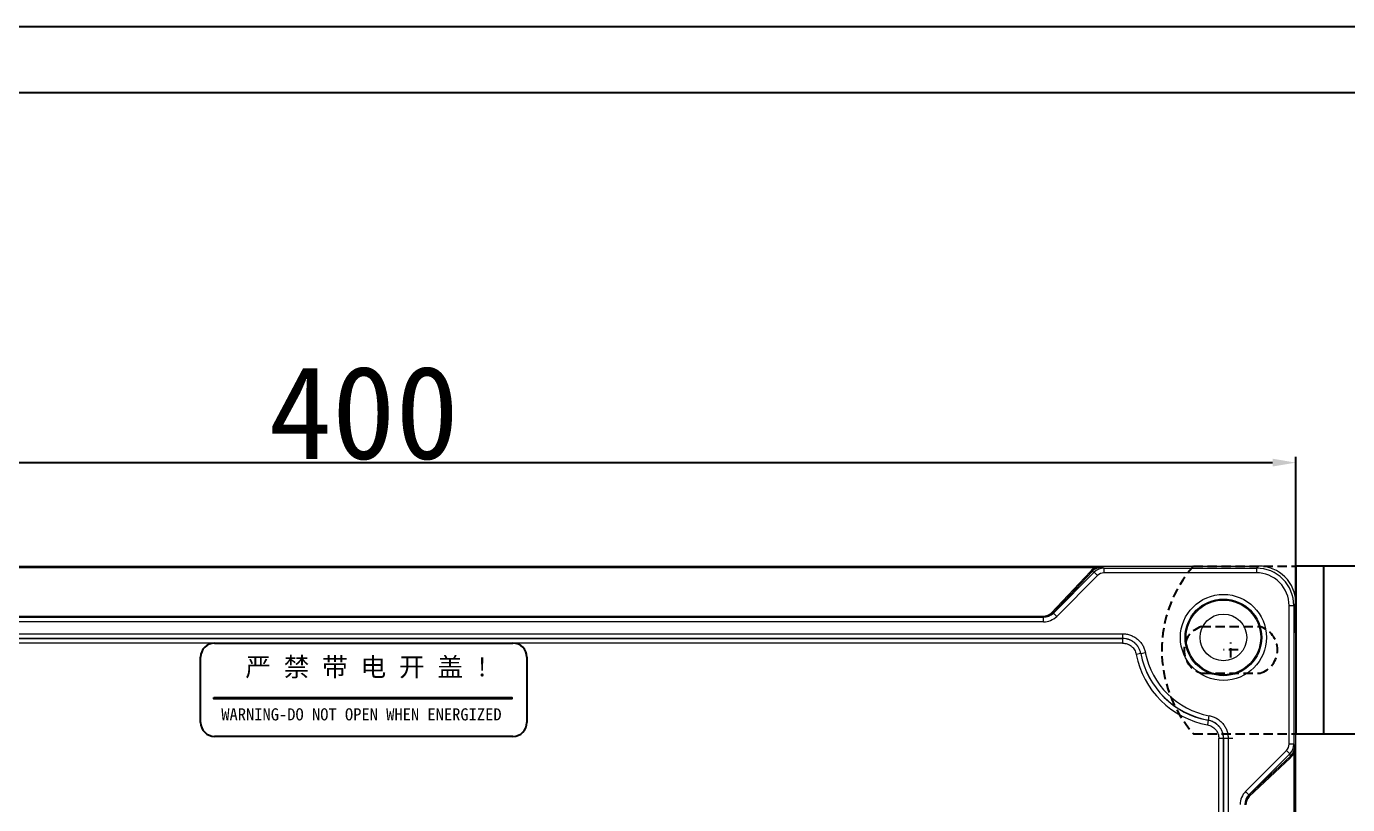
# Model space of a CAD drawing. Header units: millimetres. Extents: x 3916 to 6020, y 1867 to 2649.
# Drawn here: x 5193.3 to 5476.7, y 2482.3 to 2649.2 of the extents above; entities that cross this region are included whole.
import ezdxf

# ---------------------------------------------------------------- set-up
doc = ezdxf.new("R2010")
doc.units = ezdxf.units.MM
doc.linetypes.add('ACAD_ISO02W100', pattern=[15, 12, -3])
doc.linetypes.add('虚线', pattern=[3, 2, -1])
doc.layers.add('16', color=7, linetype='Continuous', lineweight=18)
doc.styles.add('宋体', font='')
doc.styles.get('宋体').set_extended_font_data('SimSun')
doc.dimstyles.new('尺寸标注', dxfattribs={"dimtxt": 20, "dimasz": 5, "dimexe": 1.25, "dimexo": 1, "dimtad": 1, "dimdec": 0, "dimdsep": 46, "dimtxsty": '宋体', "dimcen": 2.5, "dimclrd": 1, "dimclre": 1, "dimclrt": 1, "dimadec": 0, "dimazin": 0, "dimtfac": 1, "dimtdec": 0, "dimtmove": 0, "dimatfit": 3, "dimfxl": 0, "dimarcsym": 0})

# ---------------------------------------------------------------- blocks, each defined once
blk = doc.blocks.new('*D55')
at = {"color": 1, "linetype": 'Continuous', "lineweight": -2, "transparency": 16777216}
for p, q in [((5065.71, 2509.69), (5065.71, 2556.89)), ((5465.65, 2519.16), (5465.65, 2556.89))]:
    blk.add_line(p, q, dxfattribs=at)
at = {"color": 1, "lineweight": -2, "transparency": 16777216}
blk.add_line((5070.71, 2555.64), (5460.65, 2555.64), dxfattribs=at)
at = {"color": 1, "transparency": 16777216}
for points in [[(5070.71, 2556.48), (5070.71, 2554.81), (5065.71, 2555.64)], [(5460.65, 2556.48), (5460.65, 2554.81), (5465.65, 2555.64)]]:
    blk.add_solid(points, dxfattribs=at)
at = {"layer": 'Defpoints', "color": 0, "transparency": 16777216}
for p in [(5465.65, 2555.64), (5465.65, 2518.16), (5065.71, 2508.69)]:
    blk.add_point(p, dxfattribs=at)
at = {"color": 1, "transparency": 16777216, "insert": (5265.68, 2566.27), "char_height": 20, "attachment_point": 5, "style": '宋体'}
blk.add_mtext('400', dxfattribs=at)
blk = doc.blocks.new('LX300400')
at = {"layer": '16'}
for p, q in [((-345.43, 19915.44), (38.52, 19915.44)), ((-311.76, 19915.19), (4.84, 19915.19)), ((3.45, 19915.03), (-310.37, 19915.03)), ((2.43, 19914.29), (-5.92, 19905.43)), ((-5.57, 19905.42), (2.78, 19914.28)), ((3.24, 19914.1), (-5.51, 19905.35)), ((-4.8, 19904.64), (3.94, 19913.4)), ((2.78, 19914.28), (3.24, 19914.1)), ((3.94, 19913.4), (3.24, 19914.1)), ((5.36, 19914.98), (4.84, 19915.19)), ((5.36, 19913.98), (5.36, 19914.98)), ((5.36, 19914.98), (38.03, 19914.98)), ((38.03, 19913.98), (5.36, 19913.98)), ((38.03, 19914.98), (38.03, 19913.98)), ((38.52, 19915.44), (38.06, 19914.98)), ((46.48, 19907.4), (46.52, 19907.44)), ((46.52, 19623.49), (46.52, 19907.44)), ((-299.25, 19904.67), (-7.67, 19904.67)), ((-7.67, 19904.67), (-7.67, 19904.52)), ((-5.51, 19905.35), (-5.57, 19905.42)), ((-4.8, 19904.64), (-5.51, 19905.35)), ((45.06, 19877.27), (45.06, 19906.96)), ((46.06, 19906.95), (46.06, 19877.27)), ((-299.28, 19904.47), (-7.63, 19904.47)), ((-7.63, 19903.47), (-299.28, 19903.47)), ((-7.67, 19904.52), (-299.25, 19904.52)), ((-7.67, 19904.52), (-7.63, 19904.47)), ((-7.63, 19903.47), (-7.63, 19904.47)), ((-316.26, 19900.91), (9.35, 19900.91)), ((9.35, 19899.91), (-316.26, 19899.91)), ((-316.25, 19899.89), (9.33, 19899.89)), ((9.33, 19898.9), (-316.25, 19898.9)), ((9.33, 19899.89), (9.33, 19898.9)), ((9.35, 19899.91), (9.35, 19900.91)), ((13.23, 19896.69), (12.25, 19896.5)), ((13.24, 19896.7), (14.22, 19896.89)), ((27.72, 19882.36), (27.54, 19881.38)), ((27.73, 19882.37), (27.91, 19883.35)), ((29.98, 19652.47), (29.98, 19878.46)), ((30.97, 19878.46), (29.98, 19878.46)), ((30.97, 19878.46), (30.97, 19652.47)), ((32.99, 19878.47), (30.99, 19878.47)), ((30.99, 19652.45), (30.99, 19878.47)), ((31.99, 19878.47), (31.99, 19652.45)), ((45.06, 19877.27), (46.06, 19877.27)), ((46.06, 19877.27), (46.27, 19876.75)), ((46.27, 19876.75), (46.27, 19654.18)), ((35.72, 19867.1), (44.48, 19875.85)), ((45.18, 19875.14), (36.43, 19866.4)), ((36.5, 19866.34), (45.36, 19874.69)), ((45.37, 19874.33), (36.51, 19865.99)), ((44.48, 19875.85), (45.18, 19875.14)), ((45.36, 19874.69), (45.18, 19875.14)), ((46.11, 19655.57), (46.11, 19875.36)), ((35.72, 19867.1), (36.43, 19866.4)), ((36.43, 19866.4), (36.5, 19866.34))]:
    blk.add_line(p, q, dxfattribs=at)
for radius in [9.22, 8.22, 8, 5]:
    blk.add_circle((30.96, 19900.13), radius, dxfattribs=at)
for radius, start, end in [(19.06, 190.9992, 259.669), (18.07, 190.9992, 259.669), (18.05, 190.9665, 259.7021), (17.06, 190.9665, 259.7021)]:
    blk.add_arc((30.96, 19900.13), radius, start, end, dxfattribs=at)
for centre, major_axis, ratio, start_param, end_param in [((5.01, 19911.78), (2.09, -2.95), 0.955888, 2.9636, 3.331457), ((2.43, 19914.64), (0.364, -0.343), 0.566149, 5.202206, 6.230789), ((5.01, 19912.12), (1.81, -2.53), 0.948739, 2.96372, 3.331577), ((5.36, 19911.98), (2.79, -1.11), 0.999632, 1.951618, 2.737358), ((3.45, 19915.37), (0.209, -0.454), 0.366677, 5.385578, 6.247018), ((5.36, 19911.98), (-1.86, 0.74), 0.998897, 5.09321, 5.878951), ((38.06, 19906.98), (-5.66, -5.66), 0.999772, 2.352781, 3.930404), ((38.06, 19906.98), (-4.95, -4.95), 0.999695, 2.352781, 3.930913), ((38.51, 19907.43), (-5.66, -5.66), 0.999695, 2.356347, 3.926839), ((-7.73, 19907.26), (0.85, -2.45), 0.958263, 5.961349, 6.746481), ((-7.73, 19907.6), (1.01, -2.93), 0.965117, 5.961615, 6.746747), ((-7.63, 19907.47), (1.8, -2.4), 0.998416, 5.640123, 6.425254), ((-7.63, 19907.47), (2.4, -3.2), 0.999049, 5.640123, 6.425254), ((-5.92, 19905.78), (0.364, -0.343), 0.566149, 5.202206, 6.230789), ((43.06, 19877.27), (0.74, -1.86), 0.998897, 0.404234, 1.189975), ((43.06, 19877.27), (1.11, -2.79), 0.999632, 0.404234, 1.189975), ((45.72, 19874.33), (-0.343, 0.364), 0.566149, 0.052396, 1.08098), ((43.2, 19876.92), (2.53, -1.81), 0.948739, 6.093201, 6.461058), ((42.86, 19876.92), (2.95, -2.09), 0.955888, 6.093321, 6.461178), ((46.45, 19875.36), (-0.454, 0.209), 0.366677, 0.036168, 0.897607), ((38.55, 19864.27), (-3.2, 2.4), 0.999049, 6.141116, 6.926248), ((38.55, 19864.27), (2.4, -1.8), 0.998416, 2.999524, 3.784655), ((38.68, 19864.17), (2.93, -1.01), 0.965117, 2.678031, 3.463163), ((38.34, 19864.17), (2.45, -0.85), 0.958263, 2.678297, 3.463429), ((36.85, 19865.99), (-0.343, 0.364), 0.566149, 0.052396, 1.08098)]:
    blk.add_ellipse(centre, major_axis=major_axis, ratio=ratio, start_param=start_param, end_param=end_param, dxfattribs=at)
for points, knots in [([(4.84, 19915.19), (4.81, 19915.19), (4.78, 19915.19), (4.73, 19915.19), (4.64, 19915.18), (4.55, 19915.18), (4.38, 19915.17), (4.26, 19915.16), (4.03, 19915.14), (3.91, 19915.12), (3.68, 19915.08), (3.57, 19915.06), (3.45, 19915.03)], [0, 0, 0, 0, 4694.188349, 4694.188349, 9388.376698, 18776.753397, 18776.753397, 37553.506793, 37553.506793, 56330.26019, 56330.26019, 75107.013587, 75107.013587, 75107.013587, 75107.013587]), ([(3.66, 19914.92), (3.75, 19914.96), (3.85, 19915), (4.05, 19915.07), (4.15, 19915.1), (4.34, 19915.14), (4.44, 19915.16), (4.59, 19915.18), (4.64, 19915.18), (4.72, 19915.18), (4.74, 19915.19), (4.79, 19915.19), (4.82, 19915.19), (4.84, 19915.19)], [0, 0, 0, 0, 18776.19701, 18776.19701, 37552.394019, 37552.394019, 56328.591029, 56328.591029, 65716.689533, 65716.689533, 70410.738786, 70410.738786, 75104.788038, 75104.788038, 75104.788038, 75104.788038]), ([(13.23, 19896.69), (13.18, 19896.91), (13.12, 19897.13), (13, 19897.45), (12.95, 19897.56), (12.85, 19897.76), (12.8, 19897.86), (12.62, 19898.15), (12.49, 19898.34), (12.27, 19898.6), (12.19, 19898.68), (12.03, 19898.84), (11.86, 19898.99), (11.68, 19899.13), (11.49, 19899.26), (11.39, 19899.32), (11.09, 19899.49), (10.89, 19899.58), (10.57, 19899.7), (10.46, 19899.73), (10.24, 19899.79), (10.13, 19899.82), (9.79, 19899.87), (9.56, 19899.89), (9.33, 19899.89)], [0, 0, 0, 0, 17871.409631, 17871.409631, 26807.114447, 26807.114447, 35742.819263, 35742.819263, 53614.228894, 53614.228894, 62549.93371, 62549.93371, 71485.638525, 80421.343341, 80421.343341, 89357.048157, 89357.048157, 107228.457788, 107228.457788, 116164.162604, 116164.162604, 125099.867419, 125099.867419, 142971.277051, 142971.277051, 142971.277051, 142971.277051]), ([(9.33, 19898.9), (9.51, 19898.9), (9.68, 19898.88), (10.01, 19898.83), (10.18, 19898.78), (10.5, 19898.67), (10.65, 19898.6), (10.95, 19898.43), (11.09, 19898.33), (11.29, 19898.17), (11.35, 19898.11), (11.47, 19897.99), (11.53, 19897.93), (11.7, 19897.73), (11.8, 19897.6), (11.97, 19897.3), (12.05, 19897.15), (12.17, 19896.83), (12.22, 19896.67), (12.25, 19896.5)], [0, 0, 0, 0, 13388.65679, 13388.65679, 26777.31358, 26777.31358, 40165.97037, 40165.97037, 53554.62716, 53554.62716, 60248.955554, 60248.955554, 66943.283949, 66943.283949, 80331.940739, 80331.940739, 93720.597529, 93720.597529, 107109.254319, 107109.254319, 107109.254319, 107109.254319]), ([(9.35, 19900.91), (9.63, 19900.91), (9.92, 19900.88), (10.34, 19900.81), (10.48, 19900.78), (10.75, 19900.71), (10.89, 19900.66), (11.3, 19900.52), (11.55, 19900.4), (11.92, 19900.19), (12.05, 19900.11), (12.28, 19899.95), (12.39, 19899.86), (12.73, 19899.59), (12.93, 19899.39), (13.21, 19899.07), (13.3, 19898.95), (13.46, 19898.72), (13.54, 19898.6), (13.76, 19898.23), (13.88, 19897.97), (14.08, 19897.45), (14.16, 19897.17), (14.22, 19896.89)], [0, 0, 0, 0, 16232.74918, 16232.74918, 24349.123769, 24349.123769, 32465.498359, 32465.498359, 48698.247539, 48698.247539, 56814.622128, 56814.622128, 64930.996718, 64930.996718, 81163.745898, 81163.745898, 89280.120487, 89280.120487, 97396.495077, 97396.495077, 113629.244257, 113629.244257, 129861.993436, 129861.993436, 129861.993436, 129861.993436]), ([(13.24, 19896.7), (13.2, 19896.93), (13.13, 19897.14), (12.97, 19897.57), (12.87, 19897.77), (12.7, 19898.07), (12.64, 19898.17), (12.5, 19898.35), (12.43, 19898.44), (12.21, 19898.7), (12.05, 19898.86), (11.78, 19899.08), (11.69, 19899.15), (11.5, 19899.28), (11.41, 19899.34), (11.11, 19899.51), (10.91, 19899.6), (10.47, 19899.76), (10.25, 19899.81), (9.8, 19899.89), (9.58, 19899.91), (9.35, 19899.91)], [0, 0, 0, 0, 15031.679837, 15031.679837, 30063.359675, 30063.359675, 37579.199593, 37579.199593, 45095.039512, 45095.039512, 60126.719349, 60126.719349, 67642.559268, 67642.559268, 75158.399186, 75158.399186, 90190.079024, 90190.079024, 105221.758861, 105221.758861, 120253.438698, 120253.438698, 120253.438698, 120253.438698]), ([(30.97, 19878.46), (30.97, 19878.69), (30.95, 19878.92), (30.89, 19879.26), (30.87, 19879.37), (30.81, 19879.59), (30.77, 19879.7), (30.66, 19880.03), (30.56, 19880.23), (30.39, 19880.53), (30.33, 19880.63), (30.2, 19880.82), (30.06, 19881), (29.9, 19881.17), (29.74, 19881.33), (29.65, 19881.41), (29.39, 19881.64), (29.21, 19881.77), (28.81, 19882), (28.6, 19882.1), (28.17, 19882.26), (27.95, 19882.32), (27.72, 19882.36)], [0, 0, 0, 0, 16153.731594, 16153.731594, 24230.597392, 24230.597392, 32307.463189, 32307.463189, 48461.194783, 48461.194783, 56538.06058, 56538.06058, 64614.926378, 72691.792175, 72691.792175, 80768.657972, 80768.657972, 96922.389566, 96922.389566, 113076.121161, 113076.121161, 129229.852755, 129229.852755, 129229.852755, 129229.852755]), ([(30.99, 19878.47), (30.99, 19878.59), (30.99, 19878.7), (30.97, 19878.93), (30.95, 19879.05), (30.89, 19879.39), (30.83, 19879.61), (30.72, 19879.93), (30.67, 19880.04), (30.57, 19880.25), (30.52, 19880.35), (30.35, 19880.65), (30.22, 19880.84), (30, 19881.1), (29.92, 19881.19), (29.76, 19881.35), (29.67, 19881.43), (29.41, 19881.65), (29.22, 19881.78), (28.92, 19881.96), (28.82, 19882.01), (28.61, 19882.11), (28.51, 19882.15), (28.18, 19882.27), (27.96, 19882.33), (27.73, 19882.37)], [0, 0, 0, 0, 8894.540505, 8894.540505, 17789.08101, 17789.08101, 35578.162019, 35578.162019, 44472.702524, 44472.702524, 53367.243029, 53367.243029, 71156.324039, 71156.324039, 80050.864543, 80050.864543, 88945.405048, 88945.405048, 106734.486058, 106734.486058, 115629.026563, 115629.026563, 124523.567067, 124523.567067, 142312.648077, 142312.648077, 142312.648077, 142312.648077]), ([(27.91, 19883.35), (28.2, 19883.3), (28.47, 19883.23), (28.88, 19883.08), (29.01, 19883.02), (29.27, 19882.9), (29.4, 19882.83), (29.77, 19882.61), (30.01, 19882.45), (30.34, 19882.17), (30.44, 19882.07), (30.64, 19881.87), (30.74, 19881.76), (31.02, 19881.43), (31.18, 19881.19), (31.4, 19880.82), (31.46, 19880.69), (31.59, 19880.43), (31.64, 19880.3), (31.79, 19879.89), (31.86, 19879.61), (31.94, 19879.19), (31.95, 19879.05), (31.98, 19878.76), (31.99, 19878.62), (31.99, 19878.47)], [0, 0, 0, 0, 17793.803426, 17793.803426, 26690.705139, 26690.705139, 35587.606852, 35587.606852, 53381.410278, 53381.410278, 62278.311991, 62278.311991, 71175.213704, 71175.213704, 88969.01713, 88969.01713, 97865.918843, 97865.918843, 106762.820556, 106762.820556, 124556.623983, 124556.623983, 133453.525696, 133453.525696, 142350.427409, 142350.427409, 142350.427409, 142350.427409]), ([(27.54, 19881.38), (27.71, 19881.35), (27.88, 19881.3), (28.2, 19881.18), (28.36, 19881.11), (28.65, 19880.94), (28.79, 19880.84), (29.06, 19880.62), (29.18, 19880.49), (29.35, 19880.3), (29.4, 19880.23), (29.5, 19880.08), (29.54, 19880.01), (29.67, 19879.79), (29.74, 19879.63), (29.86, 19879.31), (29.9, 19879.14), (29.96, 19878.8), (29.98, 19878.63), (29.98, 19878.46)], [0, 0, 0, 0, 13328.667002, 13328.667002, 26657.334005, 26657.334005, 39986.001007, 39986.001007, 53314.668009, 53314.668009, 59979.001511, 59979.001511, 66643.335012, 66643.335012, 79972.002014, 79972.002014, 93300.669016, 93300.669016, 106629.336019, 106629.336019, 106629.336019, 106629.336019]), ([(46, 19875.56), (46.06, 19875.72), (46.22, 19876.11), (46.25, 19876.51), (46.27, 19876.75)], [0, 0, 0, 0, 11909.065511, 29202.105179, 29202.105179, 29202.105179, 29202.105179]), ([(46.27, 19876.75), (46.27, 19876.52), (46.25, 19876.29), (46.2, 19875.82), (46.16, 19875.59), (46.11, 19875.36)], [0, 0, 0, 0, 14600.870228, 14600.870228, 29201.740457, 29201.740457, 29201.740457, 29201.740457])]:
    blk.add_open_spline(points, degree=3, knots=knots, dxfattribs=at)
for points in [[(46.06, 19906.95), (46.2, 19907.12), (46.34, 19907.29), (46.48, 19907.47)], [(45.06, 19906.96), (45.58, 19906.96), (46.05, 19906.95), (46.06, 19906.95)], [(9.35, 19899.91), (9.34, 19899.91), (9.34, 19899.9), (9.33, 19899.89)], [(13.23, 19896.69), (13.23, 19896.69), (13.23, 19896.7), (13.24, 19896.7)], [(27.73, 19882.37), (27.73, 19882.37), (27.73, 19882.36), (27.72, 19882.36)], [(30.97, 19878.46), (30.98, 19878.46), (30.98, 19878.47), (30.99, 19878.47)]]:
    blk.add_open_spline(points, degree=3, dxfattribs=at)
blk = doc.blocks.new('4652050')
for p, q in [((20787.99, 11616.7), (20742.58, 11616.7)), ((20781.99, 11616.7), (20781.99, 11580.7)), ((20787.99, 11616.7), (20787.99, 11580.7)), ((20746.31, 11603.7), (20758.86, 11603.7)), ((20746.31, 11593.7), (20758.86, 11593.7)), ((20742.58, 11580.7), (20787.99, 11580.7))]:
    blk.add_line(p, q)
at = {"color": 4, "linetype": '虚线'}
for p, q in [((20809.98, 11616.7), (20787.99, 11616.7)), ((20808.26, 11603.7), (20795.71, 11603.7)), ((20800.38, 11598.7), (20803.58, 11598.7)), ((20801.98, 11600.3), (20801.98, 11597.1)), ((20808.26, 11593.7), (20795.71, 11593.7)), ((20809.98, 11580.7), (20787.99, 11580.7))]:
    blk.add_line(p, q, dxfattribs=at)
at = {"color": 1, "linetype": 'ACAD_ISO02W100'}
for p, q in [((20751.39, 11598.7), (20754.59, 11598.7)), ((20752.99, 11600.3), (20752.99, 11597.1))]:
    blk.add_line(p, q, dxfattribs=at)
for centre, radius, start, end in [((20763.01, 11598.7), 27.22, 138.6091, 221.3909), ((20747.8, 11598.7), 5.22, 106.5906, 253.4094), ((20757.37, 11598.7), 5.22, 286.5906, 73.4094)]:
    blk.add_arc(centre, radius, start, end)
at = {"color": 4, "linetype": '虚线'}
for centre, radius, start, end in [((20789.56, 11598.7), 27.22, 318.6091, 41.3909), ((20797.2, 11598.7), 5.22, 106.5906, 253.4094), ((20806.77, 11598.7), 5.22, 286.5906, 73.4094)]:
    blk.add_arc(centre, radius, start, end, dxfattribs=at)
blk = doc.blocks.new('46502450585')
at = {"color": 1}
for p, q in [((20166.39, 11913.71), (20230.39, 11913.71)), ((20163.39, 11896.71), (20163.39, 11910.71)), ((20233.39, 11910.71), (20233.39, 11896.71)), ((20230.39, 11893.71), (20166.39, 11893.71))]:
    blk.add_line(p, q, dxfattribs=at)
blk.add_lwpolyline([(20166.24, 11902.07), (20230.16, 11902.07), (20230.16, 11901.76), (20166.24, 11901.76)], close=True, dxfattribs=at)
for centre, start, end in [((20166.39, 11910.71), 90, 180), ((20230.39, 11910.71), 0, 90), ((20166.39, 11896.71), 180, 270), ((20230.39, 11896.71), 270, 0)]:
    blk.add_arc(centre, 3, start, end, dxfattribs=at)
at = {"color": 1, "attachment_point": 1, "style": '宋体'}
for s, insert, char_height, width in [('{\\fSimHei|b0|i0|c134|p49;严 禁 带 电 开 盖 !}', (20172.99, 11910.62), 4.03, 74.8801), ('{\\fSimHei|b0|i0|c134|p49;WARNING-DO NOT OPEN WHEN ENERGIZED}', (20167.83, 11899.74), 2.6, 76.466)]:
    blk.add_mtext(s, dxfattribs=dict(at, insert=insert, char_height=char_height, width=width))
blk = doc.blocks.new('A$C765A0FFE')
at = {"color": 0, "lineweight": -3}
for p, q in [((0, 987.23), (1391.52, 987.23)), ((71.55, 969.34), (1373.63, 969.34))]:
    blk.add_line(p, q, dxfattribs=at)
blk = doc.blocks.new('A$C4B561680')
blk.add_blockref('A$C765A0FFE', (0, 0))

msp = doc.modelspace()

# ---------------------------------------------------------------- block references
at = {"xscale": 0.7920000000000001, "yscale": 0.7920000000000001, "zscale": 0.7920000000000001}
msp.add_blockref('A$C4B561680', (4917.62, 1867.32), dxfattribs=at)
at = {"color": 0, "linetype": 'Continuous'}
msp.add_blockref('LX300400', (5419.14, -17381.98), dxfattribs=at)
at = {"lineweight": -3, "rotation": 180}
msp.add_blockref('4652050', (26253.67, 14114.16), dxfattribs=at)
at = {"lineweight": -3}
msp.add_blockref('46502450585', (-14932.71, -9396.79), dxfattribs=at)

# ---------------------------------------------------------------- dimensions: what is measured, and where the dimension line sits
dim = msp.add_linear_dim(base=(5465.65, 2555.64), p1=(5065.71, 2508.69), p2=(5465.65, 2518.16), dimstyle='尺寸标注', override={"dimarcsym": 1})
dim.commit()
dim.dimension.update_dxf_attribs({"geometry": '*D55', "text_midpoint": (5265.68, 2555.64), "dimtype": 160})

doc.saveas('drawing.dxf')
